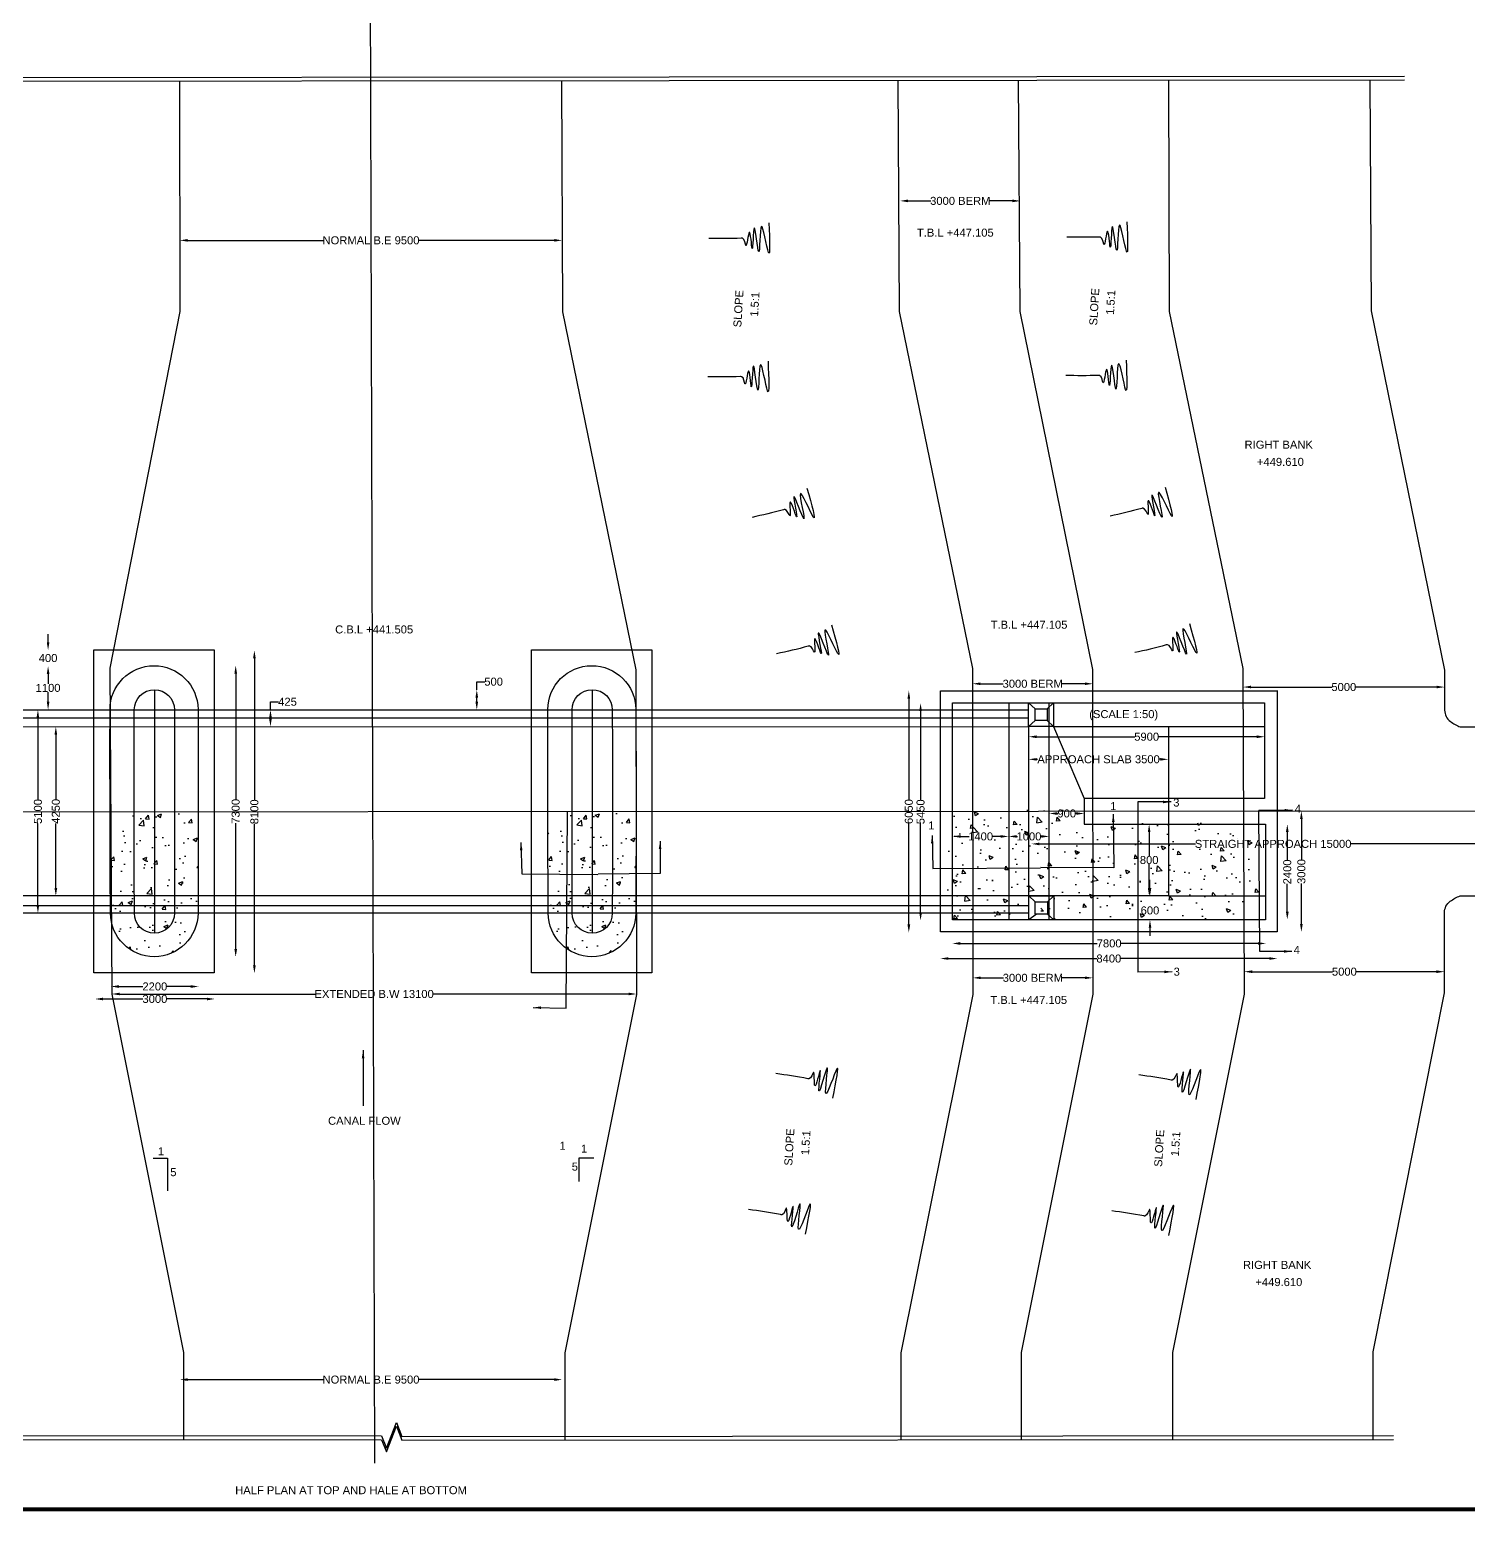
# Model space of a CAD drawing. Header units: inches. Extents: x -2156 to 42967, y -19939 to 22990.
# Drawn here: x 13336 to 31312, y -19939 to -1423 of the extents above; entities that cross this region are included whole.
import ezdxf

# ---------------------------------------------------------------- set-up
doc = ezdxf.new("R2010")
doc.units = ezdxf.units.IN
doc.header["$MEASUREMENT"] = 0
doc.styles.get("Standard").update_dxf_attribs({"font": 'arial.ttf'})
doc.dimstyles.new('ST100', dxfattribs={"dimtxt": 100, "dimasz": 100, "dimexe": 0.18, "dimexo": 0.0625, "dimgap": 0.09, "dimtad": 0, "dimtih": 1, "dimtoh": 1, "dimdec": 0, "dimzin": 0, "dimdsep": 46, "dimtxsty": 'Standard', "dimcen": 0.01, "dimse1": 1, "dimse2": 1, "dimadec": 0, "dimazin": 0, "dimtfac": 1, "dimtdec": 0, "dimtofl": 0, "dimtmove": 0, "dimatfit": 3, "dimfxl": 1, "dimtolj": 1, "dimtzin": 0, "dimarcsym": 0})

# ---------------------------------------------------------------- blocks, each defined once
blk = doc.blocks.new('*D65')
at = {"color": 0, "lineweight": -2, "transparency": 16777216}
for p, q in [((15311, -4056), (17004, -4056)), ((19891, -4056), (18198, -4056))]:
    blk.add_line(p, q, dxfattribs=at)
at = {"color": 0, "transparency": 16777216}
for points in [[(15311, -4039), (15311, -4072), (15211, -4056)], [(19891, -4039), (19891, -4072), (19991, -4056)]]:
    blk.add_solid(points, dxfattribs=at)
at = {"layer": 'Defpoints', "color": 0, "transparency": 16777216}
for p in [(15211, -4043), (19991, -4024), (19991, -4056)]:
    blk.add_point(p, dxfattribs=at)
at = {"color": 0, "transparency": 16777216, "insert": (17601, -4056), "char_height": 100, "attachment_point": 5}
blk.add_mtext('\\A1;NORMAL B.E 9500', dxfattribs=at)
blk = doc.blocks.new('*D66')
at = {"color": 0, "lineweight": -2, "transparency": 16777216}
for p, q in [((24311, -3563), (24595, -3563)), ((25616, -3563), (25332, -3563))]:
    blk.add_line(p, q, dxfattribs=at)
at = {"color": 0, "transparency": 16777216}
for points in [[(24311, -3546), (24311, -3579), (24211, -3563)], [(25616, -3546), (25616, -3579), (25716, -3563)]]:
    blk.add_solid(points, dxfattribs=at)
at = {"layer": 'Defpoints', "color": 0, "transparency": 16777216}
for p in [(24211, -3565), (25716, -3562), (25716, -3563)]:
    blk.add_point(p, dxfattribs=at)
at = {"color": 0, "transparency": 16777216, "insert": (24964, -3563), "char_height": 100, "attachment_point": 5}
blk.add_mtext('\\A1;3000 BERM', dxfattribs=at)
blk = doc.blocks.new('*D67')
at = {"color": 0, "lineweight": -2, "transparency": 16777216}
for p, q in [((15311, -18293), (17004, -18293)), ((19891, -18293), (18198, -18293))]:
    blk.add_line(p, q, dxfattribs=at)
at = {"color": 0, "transparency": 16777216}
for points in [[(15311, -18276), (15311, -18309), (15211, -18293)], [(19891, -18276), (19891, -18309), (19991, -18293)]]:
    blk.add_solid(points, dxfattribs=at)
at = {"layer": 'Defpoints', "color": 0, "transparency": 16777216}
for p in [(15211, -18280), (19991, -18261), (19991, -18293)]:
    blk.add_point(p, dxfattribs=at)
at = {"color": 0, "transparency": 16777216, "insert": (17601, -18293), "char_height": 100, "attachment_point": 5}
blk.add_mtext('\\A1;NORMAL B.E 9500', dxfattribs=at)
blk = doc.blocks.new('*D68')
at = {"color": 0, "lineweight": -2, "transparency": 16777216}
for p, q in [((14451, -13380), (14750, -13380)), ((15349, -13380), (15050, -13380))]:
    blk.add_line(p, q, dxfattribs=at)
at = {"color": 0, "transparency": 16777216}
for points in [[(14451, -13364), (14451, -13397), (14351, -13380)], [(15349, -13364), (15349, -13397), (15449, -13380)]]:
    blk.add_solid(points, dxfattribs=at)
at = {"layer": 'Defpoints', "color": 0, "transparency": 16777216}
for p in [(14351, -13383), (15449, -13380), (15449, -13383)]:
    blk.add_point(p, dxfattribs=at)
at = {"color": 0, "transparency": 16777216, "insert": (14900, -13380), "char_height": 100, "attachment_point": 5}
blk.add_mtext('\\A1;2200', dxfattribs=at)
blk = doc.blocks.new('*D69')
at = {"color": 0, "lineweight": -2, "transparency": 16777216}
for p, q in [((14252, -13536), (14752, -13536)), ((15550, -13536), (15050, -13536))]:
    blk.add_line(p, q, dxfattribs=at)
at = {"color": 0, "transparency": 16777216}
for points in [[(14252, -13520), (14252, -13553), (14152, -13536)], [(15550, -13520), (15550, -13553), (15650, -13536)]]:
    blk.add_solid(points, dxfattribs=at)
at = {"layer": 'Defpoints', "color": 0, "transparency": 16777216}
for p in [(14152, -13534), (15650, -13534), (15650, -13536)]:
    blk.add_point(p, dxfattribs=at)
at = {"color": 0, "transparency": 16777216, "insert": (14901, -13536), "char_height": 100, "attachment_point": 5}
blk.add_mtext('\\A1;3000', dxfattribs=at)
blk = doc.blocks.new('*D77')
at = {"color": 0, "lineweight": -2, "transparency": 16777216}
for p, q in [((13439, -10022), (13439, -11044)), ((13439, -12364), (13439, -11342))]:
    blk.add_line(p, q, dxfattribs=at)
at = {"color": 0, "transparency": 16777216}
for points in [[(13422, -10022), (13455, -10022), (13439, -9922)], [(13422, -12364), (13455, -12364), (13439, -12464)]]:
    blk.add_solid(points, dxfattribs=at)
at = {"layer": 'Defpoints', "color": 0, "transparency": 16777216}
for p in [(13434, -9922), (13434, -12464), (13439, -12464)]:
    blk.add_point(p, dxfattribs=at)
at = {"color": 0, "transparency": 16777216, "insert": (13439, -11193), "char_height": 100, "attachment_point": 5, "rotation": 90}
blk.add_mtext('\\A1;5100', dxfattribs=at)
blk = doc.blocks.new('*D78')
at = {"color": 0, "lineweight": -2, "transparency": 16777216}
for p, q in [((13663, -10234), (13663, -11040)), ((13663, -12149), (13663, -11343))]:
    blk.add_line(p, q, dxfattribs=at)
at = {"color": 0, "transparency": 16777216}
for points in [[(13646, -10234), (13680, -10234), (13663, -10134)], [(13646, -12149), (13680, -12149), (13663, -12249)]]:
    blk.add_solid(points, dxfattribs=at)
at = {"layer": 'Defpoints', "color": 0, "transparency": 16777216}
for p in [(13654, -10134), (13654, -12249), (13663, -12249)]:
    blk.add_point(p, dxfattribs=at)
at = {"color": 0, "transparency": 16777216, "insert": (13663, -11191), "char_height": 100, "attachment_point": 5, "rotation": 90}
blk.add_mtext('\\A1;4250', dxfattribs=at)
blk = doc.blocks.new('*D79')
at = {"color": 0, "lineweight": -2, "transparency": 16777216}
for p, q in [((15910, -9469), (15910, -11042)), ((15910, -12912), (15910, -11340))]:
    blk.add_line(p, q, dxfattribs=at)
at = {"color": 0, "transparency": 16777216}
for points in [[(15894, -9469), (15927, -9469), (15910, -9369)], [(15894, -12912), (15927, -12912), (15910, -13012)]]:
    blk.add_solid(points, dxfattribs=at)
at = {"layer": 'Defpoints', "color": 0, "transparency": 16777216}
for p in [(15905, -9369), (15905, -13012), (15910, -13012)]:
    blk.add_point(p, dxfattribs=at)
at = {"color": 0, "transparency": 16777216, "insert": (15910, -11191), "char_height": 100, "attachment_point": 5, "rotation": 90}
blk.add_mtext('\\A1;7300', dxfattribs=at)
blk = doc.blocks.new('*D80')
at = {"color": 0, "lineweight": -2, "transparency": 16777216}
for p, q in [((16144, -9278), (16144, -11048)), ((16144, -13116), (16144, -11346))]:
    blk.add_line(p, q, dxfattribs=at)
at = {"color": 0, "transparency": 16777216}
for points in [[(16127, -9278), (16160, -9278), (16144, -9178)], [(16127, -13116), (16160, -13116), (16144, -13216)]]:
    blk.add_solid(points, dxfattribs=at)
at = {"layer": 'Defpoints', "color": 0, "transparency": 16777216}
for p in [(16144, -9178), (16153, -9178), (16153, -13216)]:
    blk.add_point(p, dxfattribs=at)
at = {"color": 0, "transparency": 16777216, "insert": (16144, -11197), "char_height": 100, "attachment_point": 5, "rotation": 90}
blk.add_mtext('\\A1;8100', dxfattribs=at)
blk = doc.blocks.new('*D86')
at = {"color": 0, "lineweight": -2, "transparency": 16777216}
for p, q in [((13566, -9475), (13566, -9598)), ((13566, -9822), (13566, -9700))]:
    blk.add_line(p, q, dxfattribs=at)
at = {"color": 0, "transparency": 16777216}
for points in [[(13550, -9475), (13583, -9475), (13566, -9375)], [(13550, -9822), (13583, -9822), (13566, -9922)]]:
    blk.add_solid(points, dxfattribs=at)
at = {"layer": 'Defpoints', "color": 0, "transparency": 16777216}
for p in [(13566, -9375), (13570, -9375), (13570, -9922)]:
    blk.add_point(p, dxfattribs=at)
at = {"color": 0, "transparency": 16777216, "insert": (13566, -9649), "char_height": 100, "attachment_point": 5}
blk.add_mtext('\\A1;1100', dxfattribs=at)
blk = doc.blocks.new('*D87')
at = {"color": 0, "lineweight": -2, "transparency": 16777216}
for p, q in [((13566, -9078), (13566, -8978)), ((13566, -9475), (13566, -9575))]:
    blk.add_line(p, q, dxfattribs=at)
at = {"color": 0, "transparency": 16777216}
for points in [[(13550, -9078), (13583, -9078), (13566, -9178)], [(13550, -9475), (13583, -9475), (13566, -9375)]]:
    blk.add_solid(points, dxfattribs=at)
at = {"layer": 'Defpoints', "color": 0, "transparency": 16777216}
for p in [(13566, -9178), (13566, -9178), (13566, -9375)]:
    blk.add_point(p, dxfattribs=at)
at = {"color": 0, "transparency": 16777216, "insert": (13566, -9276), "char_height": 100, "attachment_point": 5}
blk.add_mtext('\\A1;400', dxfattribs=at)
blk = doc.blocks.new('*D88')
at = {"color": 0, "lineweight": -2, "transparency": 16777216}
for p, q in [((16345, -9922), (16345, -9822)), ((16345, -9822), (16445, -9822)), ((16345, -10033), (16345, -10022))]:
    blk.add_line(p, q, dxfattribs=at)
at = {"color": 0, "transparency": 16777216}
for points in [[(16328, -10022), (16361, -10022), (16345, -9922)], [(16328, -10033), (16361, -10033), (16345, -10133)]]:
    blk.add_solid(points, dxfattribs=at)
at = {"layer": 'Defpoints', "color": 0, "transparency": 16777216}
for p in [(16345, -9922), (16345, -9922), (16345, -10133)]:
    blk.add_point(p, dxfattribs=at)
at = {"color": 0, "transparency": 16777216, "insert": (16558, -9822), "char_height": 100, "attachment_point": 5}
blk.add_mtext('\\A1;425', dxfattribs=at)
blk = doc.blocks.new('*D89')
at = {"color": 0, "lineweight": -2, "transparency": 16777216}
for p, q in [((18923, -9671), (18923, -9571)), ((18923, -9571), (19023, -9571)), ((18923, -9822), (18923, -9771))]:
    blk.add_line(p, q, dxfattribs=at)
at = {"color": 0, "transparency": 16777216}
for points in [[(18906, -9771), (18939, -9771), (18923, -9671)], [(18906, -9822), (18939, -9822), (18923, -9922)]]:
    blk.add_solid(points, dxfattribs=at)
at = {"layer": 'Defpoints', "color": 0, "transparency": 16777216}
for p in [(18923, -9671), (18927, -9671), (18927, -9922)]:
    blk.add_point(p, dxfattribs=at)
at = {"color": 0, "transparency": 16777216, "insert": (19133, -9571), "char_height": 100, "attachment_point": 5}
blk.add_mtext('\\A1;500', dxfattribs=at)
blk = doc.blocks.new('*D90')
at = {"color": 0, "lineweight": -2, "transparency": 16777216}
for p, q in [((24321, -9783), (24321, -11045)), ((24321, -12605), (24321, -11344))]:
    blk.add_line(p, q, dxfattribs=at)
at = {"color": 0, "transparency": 16777216}
for points in [[(24304, -9783), (24338, -9783), (24321, -9683)], [(24304, -12605), (24338, -12605), (24321, -12705)]]:
    blk.add_solid(points, dxfattribs=at)
at = {"layer": 'Defpoints', "color": 0, "transparency": 16777216}
for p in [(24319, -9683), (24319, -12705), (24321, -12705)]:
    blk.add_point(p, dxfattribs=at)
at = {"color": 0, "transparency": 16777216, "insert": (24321, -11194), "char_height": 100, "attachment_point": 5, "rotation": 90}
blk.add_mtext('\\A1;6050', dxfattribs=at)
blk = doc.blocks.new('*D91')
at = {"color": 0, "lineweight": -2, "transparency": 16777216}
for p, q in [((24468, -9939), (24468, -11048)), ((24468, -12456), (24468, -11346))]:
    blk.add_line(p, q, dxfattribs=at)
at = {"color": 0, "transparency": 16777216}
for points in [[(24451, -9939), (24484, -9939), (24468, -9839)], [(24451, -12456), (24484, -12456), (24468, -12556)]]:
    blk.add_solid(points, dxfattribs=at)
at = {"layer": 'Defpoints', "color": 0, "transparency": 16777216}
for p in [(24469, -9839), (24468, -12556), (24469, -12556)]:
    blk.add_point(p, dxfattribs=at)
at = {"color": 0, "transparency": 16777216, "insert": (24468, -11197), "char_height": 100, "attachment_point": 5, "rotation": 90}
blk.add_mtext('\\A1;5450', dxfattribs=at)
blk = doc.blocks.new('*D92')
at = {"color": 0, "lineweight": -2, "transparency": 16777216}
for p, q in [((25216, -9597), (25500, -9597)), ((26522, -9597), (26237, -9597))]:
    blk.add_line(p, q, dxfattribs=at)
at = {"color": 0, "transparency": 16777216}
for points in [[(25216, -9580), (25216, -9613), (25116, -9597)], [(26522, -9580), (26522, -9613), (26622, -9597)]]:
    blk.add_solid(points, dxfattribs=at)
at = {"layer": 'Defpoints', "color": 0, "transparency": 16777216}
for p in [(25116, -9593), (26622, -9589), (26622, -9597)]:
    blk.add_point(p, dxfattribs=at)
at = {"color": 0, "transparency": 16777216, "insert": (25869, -9597), "char_height": 100, "attachment_point": 5}
blk.add_mtext('\\A1;3000 BERM', dxfattribs=at)
blk = doc.blocks.new('*D93')
at = {"color": 0, "lineweight": -2, "transparency": 16777216}
for p, q in [((25919, -10259), (27144, -10259)), ((28667, -10259), (27442, -10259))]:
    blk.add_line(p, q, dxfattribs=at)
at = {"color": 0, "transparency": 16777216}
for points in [[(25919, -10242), (25919, -10276), (25819, -10259)], [(28667, -10242), (28667, -10276), (28767, -10259)]]:
    blk.add_solid(points, dxfattribs=at)
at = {"layer": 'Defpoints', "color": 0, "transparency": 16777216}
for p in [(25819, -10255), (28767, -10255), (28767, -10259)]:
    blk.add_point(p, dxfattribs=at)
at = {"color": 0, "transparency": 16777216, "insert": (27293, -10259), "char_height": 100, "attachment_point": 5}
blk.add_mtext('\\A1;5900', dxfattribs=at)
blk = doc.blocks.new('*D94')
at = {"color": 0, "lineweight": -2, "transparency": 16777216}
for p, q in [((25919, -10541), (25930, -10541)), ((27465, -10541), (27454, -10541))]:
    blk.add_line(p, q, dxfattribs=at)
at = {"color": 0, "transparency": 16777216}
for points in [[(25919, -10525), (25919, -10558), (25819, -10541)], [(27465, -10525), (27465, -10558), (27565, -10541)]]:
    blk.add_solid(points, dxfattribs=at)
at = {"layer": 'Defpoints', "color": 0, "transparency": 16777216}
for p in [(25819, -10554), (27565, -10541), (27565, -10554)]:
    blk.add_point(p, dxfattribs=at)
at = {"color": 0, "transparency": 16777216, "insert": (26692, -10541), "char_height": 100, "attachment_point": 5}
blk.add_mtext('\\A1;APPROACH SLAB 3500', dxfattribs=at)
blk = doc.blocks.new('*D95')
at = {"color": 0, "lineweight": -2, "transparency": 16777216}
for p, q in [((24968, -11505), (25074, -11505)), ((25469, -11505), (25363, -11505))]:
    blk.add_line(p, q, dxfattribs=at)
at = {"color": 0, "transparency": 16777216}
for points in [[(24968, -11488), (24968, -11521), (24868, -11505)], [(25469, -11488), (25469, -11521), (25569, -11505)]]:
    blk.add_solid(points, dxfattribs=at)
at = {"layer": 'Defpoints', "color": 0, "transparency": 16777216}
for p in [(24868, -11510), (25569, -11505), (25569, -11510)]:
    blk.add_point(p, dxfattribs=at)
at = {"color": 0, "transparency": 16777216, "insert": (25218, -11505), "char_height": 100, "attachment_point": 5}
blk.add_mtext('\\A1;1400', dxfattribs=at)
blk = doc.blocks.new('*D96')
at = {"color": 0, "lineweight": -2, "transparency": 16777216}
for p, q in [((25669, -11505), (25677, -11505)), ((25975, -11505), (25966, -11505))]:
    blk.add_line(p, q, dxfattribs=at)
at = {"color": 0, "transparency": 16777216}
for points in [[(25669, -11488), (25669, -11521), (25569, -11505)], [(25975, -11488), (25975, -11521), (26075, -11505)]]:
    blk.add_solid(points, dxfattribs=at)
at = {"layer": 'Defpoints', "color": 0, "transparency": 16777216}
for p in [(25569, -11505), (26075, -11505), (26075, -11505)]:
    blk.add_point(p, dxfattribs=at)
at = {"color": 0, "transparency": 16777216, "insert": (25822, -11505), "char_height": 100, "attachment_point": 5}
blk.add_mtext('\\A1;1000', dxfattribs=at)
blk = doc.blocks.new('*D97')
at = {"color": 0, "lineweight": -2, "transparency": 16777216}
for p, q in [((26175, -11218), (26183, -11218)), ((26413, -11218), (26404, -11218))]:
    blk.add_line(p, q, dxfattribs=at)
at = {"color": 0, "transparency": 16777216}
for points in [[(26175, -11202), (26175, -11235), (26075, -11218)], [(26413, -11202), (26413, -11235), (26513, -11218)]]:
    blk.add_solid(points, dxfattribs=at)
at = {"layer": 'Defpoints', "color": 0, "transparency": 16777216}
for p in [(26075, -11217), (26513, -11217), (26513, -11218)]:
    blk.add_point(p, dxfattribs=at)
at = {"color": 0, "transparency": 16777216, "insert": (26294, -11218), "char_height": 100, "attachment_point": 5}
blk.add_mtext('\\A1;900', dxfattribs=at)
blk = doc.blocks.new('*D98')
at = {"color": 0, "lineweight": -2, "transparency": 16777216}
for p, q in [((27334, -12149), (27334, -12049)), ((27334, -12646), (27334, -12746))]:
    blk.add_line(p, q, dxfattribs=at)
at = {"color": 0, "transparency": 16777216}
for points in [[(27318, -12149), (27351, -12149), (27334, -12249)], [(27318, -12646), (27351, -12646), (27334, -12546)]]:
    blk.add_solid(points, dxfattribs=at)
at = {"layer": 'Defpoints', "color": 0, "transparency": 16777216}
for p in [(27334, -12249), (27334, -12249), (27334, -12546)]:
    blk.add_point(p, dxfattribs=at)
at = {"color": 0, "transparency": 16777216, "insert": (27334, -12430), "char_height": 100, "attachment_point": 5}
blk.add_mtext('\\A1;600', dxfattribs=at)
blk = doc.blocks.new('*D99')
at = {"color": 0, "lineweight": -2, "transparency": 16777216}
for p, q in [((27324, -11451), (27324, -11749)), ((27324, -12149), (27324, -11851))]:
    blk.add_line(p, q, dxfattribs=at)
at = {"color": 0, "transparency": 16777216}
for points in [[(27307, -11451), (27340, -11451), (27324, -11351)], [(27307, -12149), (27340, -12149), (27324, -12249)]]:
    blk.add_solid(points, dxfattribs=at)
at = {"layer": 'Defpoints', "color": 0, "transparency": 16777216}
for p in [(27324, -11351), (27334, -11351), (27334, -12249)]:
    blk.add_point(p, dxfattribs=at)
at = {"color": 0, "transparency": 16777216, "insert": (27324, -11800), "char_height": 100, "attachment_point": 5}
blk.add_mtext('\\A1;800', dxfattribs=at)
blk = doc.blocks.new('*D100')
at = {"color": 0, "lineweight": -2, "transparency": 16777216}
for p, q in [((29050, -11451), (29050, -11797)), ((29050, -12444), (29050, -12098))]:
    blk.add_line(p, q, dxfattribs=at)
at = {"color": 0, "transparency": 16777216}
for points in [[(29033, -11451), (29067, -11451), (29050, -11351)], [(29033, -12444), (29067, -12444), (29050, -12544)]]:
    blk.add_solid(points, dxfattribs=at)
at = {"layer": 'Defpoints', "color": 0, "transparency": 16777216}
for p in [(29056, -11351), (29050, -12544), (29056, -12544)]:
    blk.add_point(p, dxfattribs=at)
at = {"color": 0, "transparency": 16777216, "insert": (29050, -11948), "char_height": 100, "attachment_point": 5, "rotation": 90}
blk.add_mtext('\\A1;2400', dxfattribs=at)
blk = doc.blocks.new('*D101')
at = {"color": 0, "lineweight": -2, "transparency": 16777216}
for p, q in [((29226, -11288), (29226, -11794)), ((29226, -12599), (29226, -12093))]:
    blk.add_line(p, q, dxfattribs=at)
at = {"color": 0, "transparency": 16777216}
for points in [[(29209, -11288), (29243, -11288), (29226, -11188)], [(29209, -12599), (29243, -12599), (29226, -12699)]]:
    blk.add_solid(points, dxfattribs=at)
at = {"layer": 'Defpoints', "color": 0, "transparency": 16777216}
for p in [(29228, -11188), (29226, -12699), (29228, -12699)]:
    blk.add_point(p, dxfattribs=at)
at = {"color": 0, "transparency": 16777216, "insert": (29226, -11943), "char_height": 100, "attachment_point": 5, "rotation": 90}
blk.add_mtext('\\A1;3000', dxfattribs=at)
blk = doc.blocks.new('*D102')
at = {"color": 0, "lineweight": -2, "transparency": 16777216}
for p, q in [((28612, -13195), (29614, -13195)), ((30914, -13195), (29912, -13195))]:
    blk.add_line(p, q, dxfattribs=at)
at = {"color": 0, "transparency": 16777216}
for points in [[(28612, -13178), (28612, -13212), (28512, -13195)], [(30914, -13178), (30914, -13212), (31014, -13195)]]:
    blk.add_solid(points, dxfattribs=at)
at = {"layer": 'Defpoints', "color": 0, "transparency": 16777216}
for p in [(28512, -13204), (31014, -13195), (31014, -13204)]:
    blk.add_point(p, dxfattribs=at)
at = {"color": 0, "transparency": 16777216, "insert": (29763, -13195), "char_height": 100, "attachment_point": 5}
blk.add_mtext('\\A1;5000', dxfattribs=at)
blk = doc.blocks.new('*D103')
at = {"color": 0, "lineweight": -2, "transparency": 16777216}
for p, q in [((24964, -12842), (26675, -12842)), ((28684, -12842), (26973, -12842))]:
    blk.add_line(p, q, dxfattribs=at)
at = {"color": 0, "transparency": 16777216}
for points in [[(24964, -12825), (24964, -12859), (24864, -12842)], [(28684, -12825), (28684, -12859), (28784, -12842)]]:
    blk.add_solid(points, dxfattribs=at)
at = {"layer": 'Defpoints', "color": 0, "transparency": 16777216}
for p in [(24864, -12843), (28784, -12842), (28784, -12843)]:
    blk.add_point(p, dxfattribs=at)
at = {"color": 0, "transparency": 16777216, "insert": (26824, -12842), "char_height": 100, "attachment_point": 5}
blk.add_mtext('\\A1;7800', dxfattribs=at)
blk = doc.blocks.new('*D104')
at = {"color": 0, "lineweight": -2, "transparency": 16777216}
for p, q in [((24815, -13031), (26671, -13031)), ((28825, -13031), (26969, -13031))]:
    blk.add_line(p, q, dxfattribs=at)
at = {"color": 0, "transparency": 16777216}
for points in [[(24815, -13014), (24815, -13047), (24715, -13031)], [(28825, -13014), (28825, -13047), (28925, -13031)]]:
    blk.add_solid(points, dxfattribs=at)
at = {"layer": 'Defpoints', "color": 0, "transparency": 16777216}
for p in [(24715, -13035), (28925, -13031), (28925, -13035)]:
    blk.add_point(p, dxfattribs=at)
at = {"color": 0, "transparency": 16777216, "insert": (26820, -13031), "char_height": 100, "attachment_point": 5}
blk.add_mtext('\\A1;8400', dxfattribs=at)
blk = doc.blocks.new('*D105')
at = {"color": 0, "lineweight": -2, "transparency": 16777216}
for p, q in [((28596, -9638), (29607, -9638)), ((30916, -9638), (29905, -9638))]:
    blk.add_line(p, q, dxfattribs=at)
at = {"color": 0, "transparency": 16777216}
for points in [[(28596, -9621), (28596, -9654), (28496, -9638)], [(30916, -9621), (30916, -9654), (31016, -9638)]]:
    blk.add_solid(points, dxfattribs=at)
at = {"layer": 'Defpoints', "color": 0, "transparency": 16777216}
for p in [(28496, -9631), (31016, -9631), (31016, -9638)]:
    blk.add_point(p, dxfattribs=at)
at = {"color": 0, "transparency": 16777216, "insert": (29756, -9638), "char_height": 100, "attachment_point": 5}
blk.add_mtext('\\A1;5000', dxfattribs=at)
blk = doc.blocks.new('*D106')
at = {"color": 0, "lineweight": -2, "transparency": 16777216}
for p, q in [((25952, -11598), (27902, -11598)), ((33244, -11598), (29845, -11598))]:
    blk.add_line(p, q, dxfattribs=at)
at = {"color": 0, "transparency": 16777216}
for points in [[(25952, -11582), (25952, -11615), (25852, -11598)], [(33244, -11582), (33244, -11615), (33344, -11598)]]:
    blk.add_solid(points, dxfattribs=at)
at = {"layer": 'Defpoints', "color": 0, "transparency": 16777216}
for p in [(25852, -11593), (33344, -11576), (33344, -11598)]:
    blk.add_point(p, dxfattribs=at)
at = {"color": 0, "transparency": 16777216, "insert": (28873, -11598), "char_height": 100, "attachment_point": 5}
blk.add_mtext('\\A1;STRAIGHT APPROACH 15000', dxfattribs=at)
blk = doc.blocks.new('*D135')
at = {"color": 0, "lineweight": -2, "transparency": 16777216}
for p, q in [((14461, -13474), (16904, -13474)), ((20819, -13474), (18377, -13474))]:
    blk.add_line(p, q, dxfattribs=at)
at = {"color": 0, "transparency": 16777216}
for points in [[(14461, -13457), (14461, -13490), (14361, -13474)], [(20819, -13457), (20819, -13490), (20919, -13474)]]:
    blk.add_solid(points, dxfattribs=at)
at = {"layer": 'Defpoints', "color": 0, "transparency": 16777216}
for p in [(14361, -13477), (20919, -13459), (20919, -13474)]:
    blk.add_point(p, dxfattribs=at)
at = {"color": 0, "transparency": 16777216, "insert": (17640, -13474), "char_height": 100, "attachment_point": 5}
blk.add_mtext('\\A1;EXTENDED B.W 13100', dxfattribs=at)
blk = doc.blocks.new('*D144')
at = {"color": 0, "lineweight": -2, "transparency": 16777216}
for p, q in [((25220, -13272), (25502, -13272)), ((26521, -13272), (26239, -13272))]:
    blk.add_line(p, q, dxfattribs=at)
at = {"color": 0, "transparency": 16777216}
for points in [[(25220, -13255), (25220, -13288), (25120, -13272)], [(26521, -13255), (26521, -13288), (26621, -13272)]]:
    blk.add_solid(points, dxfattribs=at)
at = {"layer": 'Defpoints', "color": 0, "transparency": 16777216}
for p in [(25120, -13274), (26621, -13271), (26621, -13272)]:
    blk.add_point(p, dxfattribs=at)
at = {"color": 0, "transparency": 16777216, "insert": (25871, -13272), "char_height": 100, "attachment_point": 5}
blk.add_mtext('\\A1;3000 BERM', dxfattribs=at)

msp = doc.modelspace()

# ---------------------------------------------------------------- hatches: boundary and pattern name
h = msp.add_hatch()
h.set_pattern_fill('AR-CONC', color=256, scale=75, style=0)
h.paths.add_polyline_path([(15439.3, -12464), (15145.8, -12464, -0.9984399), (14644.2, -12464), (14355.7, -12464), (14356.3, -12570.8, 0.9010934)])
h.paths.add_polyline_path([(15145.8, -12464), (14895, -12464), (14895, -12714.4, 0.4137563)], flags=16)
h.paths.add_polyline_path([(14895, -12464), (14644.2, -12464, 0.4137563), (14895, -12714.4)])
h.paths.add_polyline_path([(14644.1, -12368.4), (14355.2, -12368.4), (14355.7, -12464), (14644.2, -12464, -0.000022)])
h.paths.add_polyline_path([(14643.9, -12249), (14354.5, -12249), (14355.2, -12368.4), (14644.1, -12368.4, -0.0000275)])
h.paths.add_polyline_path([(14895, -12249), (14643.9, -12249, 0.0000275), (14644.1, -12368.4), (14895, -12368.4)])
h.paths.add_polyline_path([(14895, -12368.4), (14644.1, -12368.4, 0.000022), (14644.2, -12464), (14895, -12464)])
h.paths.add_polyline_path([(15146, -12368.4), (14895, -12368.4), (14895, -12464), (15145.8, -12464, 0.0000294)])
h.paths.add_polyline_path([(15146.2, -12249), (14895, -12249), (14895, -12368.4), (15146, -12368.4, 0.0000367)])
h.paths.add_polyline_path([(15440.4, -12249), (15146.2, -12249, -0.0000367), (15146, -12368.4), (15439.9, -12368.4, 0.0001312)])
h.paths.add_polyline_path([(15439.9, -12368.4), (15146, -12368.4, -0.0000294), (15145.8, -12464), (15439.3, -12464, 0.0001051)])
h.paths.add_polyline_path([(15442.9, -11193.8), (15146.8, -11193.9, -0.0003241), (15146.2, -12249), (15440.4, -12249, 0.0011601)])
h.paths.add_polyline_path([(15146.8, -11193.9), (14894.8, -11194), (14895, -12249), (15146.2, -12249, 0.0003241)])
h.paths.add_polyline_path([(14894.8, -11194), (14643, -11194.1, 0.0002432), (14643.9, -12249), (14895, -12249)])
h.paths.add_polyline_path([(14643, -11194.1), (14348.7, -11194.2), (14354.5, -12249), (14643.9, -12249, -0.0002432)])
h = msp.add_hatch()
h.set_pattern_fill('AR-CONC', color=256, scale=75, style=0)
h.set_pattern_definition([(50, (5470, 0.9), (537.945, -47.064), [56.25, -618.75]), (355, (5470, 0.9), (-104.064, 564.144), [45, -495]), (100.4514, (5514.83, -3.03), (433.882, 517.08), [47.805, -525.857]), (46.1842, (5470, 150.9), (800.43, -124.14), [84.375, -928.125]), (96.6356, (5536.7, 140.54), (700.997, 730.588), [71.708, -788.785]), (351.184, (5470, 150.9), (700.996, 730.59), [67.5, -742.5]), (21, (5545, 113.4), (447.68, -301.964), [56.25, -618.75]), (326, (5545, 113.4), (182.486, 543.863), [45, -495]), (71.4514, (5582.3, 88.2), (630.167, 241.898), [47.805, -525.857]), (37.5, (5470, 0.89), (9.1199, 249.6704), [0, -489, 0, -502.5, 0, -496.875]), (7.5, (5470, 0.9), (197.302, 295.8088), [0, -286.5, 0, -477.75, 0, -189.375]), (327.5, (5302.75, 0.89), (400.3668, -16.9162), [0, -187.5, 0, -585, 0, -776.25]), (317.5, (5227.75, 0.9), (437.3896, 75.079), [0, -243.75, 0, -388.5, 0, -551.25])])
h.paths.add_polyline_path([(20909.3, -12463.1), (20615.9, -12463.1, -0.9984399), (20114.2, -12463.1), (19825.7, -12463.1), (19826.3, -12569.9, 0.9010934)])
h.paths.add_polyline_path([(20615.9, -12463.1), (20365, -12463.1), (20365, -12713.5, 0.4137563)], flags=16)
h.paths.add_polyline_path([(20365, -12463.1), (20114.2, -12463.1, 0.4137563), (20365, -12713.5)])
h.paths.add_polyline_path([(20114.1, -12367.5), (19825.2, -12367.5), (19825.7, -12463.1), (20114.2, -12463.1, -0.000022)])
h.paths.add_polyline_path([(20113.9, -12248.2), (19824.5, -12248.2), (19825.2, -12367.5), (20114.1, -12367.5, -0.0000275)])
h.paths.add_polyline_path([(20365, -12248.2), (20113.9, -12248.2, 0.0000275), (20114.1, -12367.5), (20365, -12367.5)])
h.paths.add_polyline_path([(20365, -12367.5), (20114.1, -12367.5, 0.000022), (20114.2, -12463.1), (20365, -12463.1)])
h.paths.add_polyline_path([(20616, -12367.5), (20365, -12367.5), (20365, -12463.1), (20615.9, -12463.1, 0.0000294)])
h.paths.add_polyline_path([(20616.2, -12248.2), (20365, -12248.2), (20365, -12367.5), (20616, -12367.5, 0.0000367)])
h.paths.add_polyline_path([(20910.4, -12248.2), (20616.2, -12248.2, -0.0000367), (20616, -12367.5), (20909.9, -12367.5, 0.0001312)])
h.paths.add_polyline_path([(20909.9, -12367.5), (20616, -12367.5, -0.0000294), (20615.9, -12463.1), (20909.3, -12463.1, 0.0001051)])
h.paths.add_polyline_path([(20912.9, -11192.9), (20616.8, -11193, -0.0003241), (20616.2, -12248.2), (20910.4, -12248.2, 0.0011601)])
h.paths.add_polyline_path([(20616.8, -11193), (20364.8, -11193.1), (20365, -12248.2), (20616.2, -12248.2, 0.0003241)])
h.paths.add_polyline_path([(20364.8, -11193.1), (20113, -11193.2, 0.0002432), (20113.9, -12248.2), (20365, -12248.2)])
h.paths.add_polyline_path([(20113, -11193.2), (19818.7, -11193.3), (19824.5, -12248.2), (20113.9, -12248.2, -0.0002432)])
h = msp.add_hatch()
h.set_pattern_fill('AR-CONC', color=256, scale=75, angle=180, style=0)
h.set_pattern_definition([(130, (35182.5, 21.2), (-537.945, -47.064), [56.25, -618.75]), (185, (35182.5, 21.2), (104.064, 564.144), [45, -495]), (79.5486, (35137.7, 17.3), (-433.882, 517.08), [47.805, -525.857]), (133.816, (35182.5, 171.2), (-800.43, -124.14), [84.375, -928.125]), (83.3644, (35115.8, 160.9), (-700.997, 730.59), [71.708, -788.785]), (188.816, (35182.5, 171.2), (-700.996, 730.59), [67.5, -742.5]), (159, (35107.5, 133.7), (-447.68, -301.964), [56.25, -618.75]), (214, (35107.5, 133.7), (-182.486, 543.863), [45, -495]), (108.5486, (35070.2, 108.54), (-630.167, 241.898), [47.805, -525.857]), (142.5, (35182.52, 21.2), (-9.12, 249.6704), [0, -489, 0, -502.5, 0, -496.875]), (172.5, (35182.52, 21.2), (-197.302, 295.809), [0, -286.5, 0, -477.75, 0, -189.375]), (212.5, (35349.77, 21.2), (-400.3668, -16.9162), [0, -187.5, 0, -585, 0, -776.25]), (222.5, (35424.77, 21.2), (-437.39, 75.079), [0, -243.75, 0, -388.5, 0, -551.25])])
h.paths.add_polyline_path([(27493.3, -11337.6), (28688.4, -11339.6), (28688.4, -12227.8), (27493.3, -12227.8)])
h.paths.add_polyline_path([(26544.4, -12227.8), (28688.4, -12227.8), (28688.4, -12308.8), (26544.2, -12312.6)])
h.paths.add_polyline_path([(26544.2, -12312.6), (28688.4, -12308.8), (28688.4, -12536.9), (26543.6, -12536.9)])
h.paths.add_polyline_path([(26546.7, -11336), (27493.3, -11337.6), (27493.3, -12227.8), (26544.4, -12227.8)])
h.paths.add_polyline_path([(26442.5, -11335.9), (26546.7, -11336), (26544.4, -12227.8), (26046.1, -12227.8)])
h.paths.add_polyline_path([(25995.4, -11175.3), (26442.5, -11175.5), (26442.5, -11335.9), (26046.1, -12227.8), (25992.5, -12227.8)])
h.paths.add_polyline_path([(25744.3, -11175.2), (25995.4, -11175.3), (25992.5, -12227.8), (25741.9, -12227.8)])
h.paths.add_polyline_path([(25499.6, -11175.1), (25744.3, -11175.2), (25741.9, -12227.8), (25499.6, -12227.8)])
h.paths.add_polyline_path([(25041.7, -11174.9), (25499.6, -11175.1), (25499.6, -12227.8), (25039, -12227.8)])
h.paths.add_polyline_path([(24802, -11174.8), (25041.7, -11174.9), (25039, -12227.8), (24802, -12227.8)])
h.paths.add_polyline_path([(24802, -12227.8), (25039, -12227.8), (25038.7, -12347.2), (24802, -12347.2)])
h.paths.add_polyline_path([(24802, -12347.2), (25038.7, -12347.2), (25038.5, -12442.8), (24802, -12442.8)])
h.paths.add_polyline_path([(24802, -12442.8), (25038.5, -12442.8), (25038.2, -12536.9), (24802, -12536.9)])
h.paths.add_polyline_path([(25038.5, -12442.8), (25499.6, -12442.8), (25499.6, -12536.9), (25038.2, -12536.9)])
h.paths.add_polyline_path([(25038.7, -12347.2), (25499.6, -12347.2), (25499.6, -12442.8), (25038.5, -12442.8)])
h.paths.add_polyline_path([(25039, -12227.8), (25499.6, -12227.8), (25499.6, -12347.2), (25038.7, -12347.2)])
h.paths.add_polyline_path([(25499.6, -12227.8), (25741.9, -12227.8), (25741.9, -12347.2), (25499.6, -12347.2)])
h.paths.add_polyline_path([(25499.6, -12347.2), (25741.9, -12347.2), (25741.9, -12442.8), (25499.6, -12442.8)])
h.paths.add_polyline_path([(25499.6, -12442.8), (25741.9, -12442.8), (25741.9, -12536.9), (25499.6, -12536.9)])
h.paths.add_polyline_path([(25741.9, -12227.8), (25992.5, -12227.8), (25992.3, -12288.3), (25972.3, -12310.8), (25820.4, -12310.8)])
h.paths.add_polyline_path([(25741.9, -12227.8), (25820.4, -12310.8), (25820.4, -12453.5), (25741.9, -12536.9)])
h.paths.add_polyline_path([(25820.4, -12453.5), (25972.3, -12453.5), (25991.8, -12475.5), (25991.6, -12536.9), (25741.9, -12536.9)])
h.paths.add_polyline_path([(25991.8, -12475.5), (26046.1, -12536.9), (25991.6, -12536.9)])
h.paths.add_polyline_path([(25992.3, -12288.3), (26046.1, -12227.8), (26046.1, -12536.9), (25991.8, -12475.5)])
h.paths.add_polyline_path([(25992.5, -12227.8), (26046.1, -12227.8), (25992.3, -12288.3)], flags=16)
h.paths.add_polyline_path([(25972.3, -12310.8), (25992.3, -12288.3), (25991.8, -12475.5), (25972.3, -12453.5)])
h.paths.add_polyline_path([(26046.1, -12313.4), (26544.2, -12312.6), (26543.6, -12536.9), (26046.1, -12536.9)])
h.paths.add_polyline_path([(26046.1, -12227.8), (26544.4, -12227.8), (26544.2, -12312.6), (26046.1, -12313.4)])

# ---------------------------------------------------------------- linework, layer by layer
at = {"const_width": 50}
msp.add_lwpolyline([(-2131.5, 12383.9), (42941.6, 12383.9), (42941.6, -19914), (-2131.5, -19914)], close=True, dxfattribs=at)
for points in [[(17591.9, -920.7), (17645, -19335.6)], [(2949.8, -2030.2), (30514.3, -2002.7)], [(2950.8, -2076.3), (30515.3, -2048.8)], [(15206.3, -2064.1), (15212.7, -4945.6), (14338.8, -9400.7), (14361.3, -13477), (15259.7, -17955), (15259.4, -19043.7)], [(19983.1, -2059.3), (19994.9, -4949.9), (20908, -9424.8), (20919.3, -13481.2), (20020.9, -17959.3), (20021.2, -19048)], [(24184.4, -2055.1), (24198.6, -4946.7), (25115.7, -9404.4), (25120.2, -13478.1), (24221.8, -17956.2), (24222.1, -19044.8)], [(25687.8, -2053.6), (25708.6, -4945.6), (26614.2, -9419), (26621.8, -13476.9), (25723.4, -17955), (25723.7, -19043.7)], [(27564.3, -2051.8), (27574.9, -4944.2), (28494.6, -9408), (28513, -13475.5), (27614.6, -17953.6), (27614.9, -19042.2)], [(14894.5, -9671.6), (14895, -12714.4)], [(20364.6, -9671.6), (20365, -12714.4)], [(28922.4, -9682.8), (28922.4, -12697.1), (24717.5, -12697.1), (24717.5, -9685.4), (28922.4, -9685.4)], [(9435.9, -9922.5), (25817.2, -9922.5)], [(24864.7, -9835.4), (28766.7, -9835.4), (28766.7, -11029.5), (26512.9, -11029.5), (26512.9, -11351), (28778.9, -11351), (28778.9, -12545.5), (24868.1, -12545.5), (24868.1, -9835.4)], [(25568.5, -9835.4), (25568.5, -12545.5)], [(25817.2, -9835.4), (25900.1, -9908.1)], [(26051.2, -9908.1), (26129.4, -9835.4)], [(26074.5, -12545.5), (26074.5, -9835.4)], [(25817.2, -10026.1), (9435.9, -10026.1)], [(9435.9, -10135.2), (25817.2, -10129.3)], [(25900.1, -10056.3), (25817.2, -10129.3)], [(25818.8, -12249), (25818.8, -10129.3)], [(26051.2, -10056.3), (26129.4, -10129.3)], [(26129.4, -10129.3), (26512.9, -11029.5)], [(26129.4, -10129.3), (28766.7, -10129.3)], [(27565.1, -10129.3), (27565.1, -12249)], [(802.3, -11200.2), (34319.4, -11185.5)], [(27565.1, -12249), (6496.8, -12249)], [(9440.6, -12368.4), (25818.8, -12368.4)], [(25818.8, -12249), (25901.5, -12323.8)], [(26054.9, -12323.8), (26132.2, -12249)], [(27565.1, -12249), (28778.9, -12249)], [(25817.4, -12464), (9440.6, -12464)], [(25916.2, -12477.1), (25818.8, -12545.5)], [(26054.9, -12477.1), (26132.2, -12545.5)], [(14879.6, -15525.5), (15058, -15525.5), (15058, -15932.3)], [(20383.2, -15525.9), (20198.9, -15525.9), (20198.9, -15816)], [(2673, -18992.9), (17730.6, -18996.7), (17794.8, -19148.6), (17919, -18826.7), (17987.6, -19001.9), (30376.5, -18992.6)], [(2673, -19040.5), (17730.6, -19044.3), (17794.8, -19196.1), (17919, -18874.3), (17987.6, -19049.5), (30376.5, -19040.1)]]:
    msp.add_lwpolyline(points)
for points in [[(30082, -2049.3), (30098, -4936.3), (31016, -9426), (31016, -9927, 0.2400779), (31087.4, -10067.2, 0.0590927), (31211.1, -10136.4), (33845.6, -10136.4)], [(14340, -9920.4, -0.9972044), (15439.3, -9917.3, -0.0027995), (15439.3, -12464, -0.9944166), (14345.2, -12464, -0.0017901), (14340, -9920.4, -1280.9899696)], [(19810, -9920.4, -0.9972044), (20909.3, -9917.3, -0.0027995), (20909.3, -12464, -0.9944166), (19815.2, -12464, -0.0017901), (19810, -9920.4, -1280.9899696)], [(14643.2, -9922.5, -0.9984399), (15145.8, -9922.5, -0.0007806), (15145.8, -12464, -0.9984399), (14644.2, -12464, -0.000586), (14643.2, -9922.5, -2555.6640077)], [(20113.3, -9922.5, -0.9984399), (20615.9, -9922.5, -0.0007806), (20615.9, -12464, -0.9984399), (20114.2, -12464, -0.000586), (20113.3, -9922.5, -2555.6640077)], [(30123.1, -19040.6), (30122.1, -17946.1), (31013.9, -13457.3), (31013.9, -12455.9, -0.2400779), (31085.3, -12315.7, -0.0590927), (31209.1, -12246.5), (33847.7, -12246.5)]]:
    msp.add_lwpolyline(points, format="xyb")
for points in [[(14136.6, -9173.5), (15639.5, -9173.5), (15639.5, -13210.4), (14136.6, -13210.4)], [(19606.6, -9173.5), (21109.5, -9173.5), (21109.5, -13210.4), (19606.6, -13210.4)], [(25817.2, -9835.4), (26129.4, -9835.4), (26129.4, -10129.3), (25817.2, -10129.3)], [(25900.1, -9908.1), (26051.2, -9908.1), (26051.2, -10056.3), (25900.1, -10056.3)], [(25818.8, -12249), (26132.2, -12249), (26132.2, -12545.5), (25818.8, -12545.5)], [(25901.5, -12323.8), (26054.9, -12323.8), (26054.9, -12477.1), (25901.5, -12477.1)]]:
    msp.add_lwpolyline(points, close=True)
for points in [[(22572.9, -3837.6), (22566.2, -4206.4), (22477.3, -3882.9), (22445.4, -4199.7), (22388.4, -3899.6), (22363.2, -4156.1), (22328, -3956.6), (22284.4, -4120.9), (22240.8, -4030.4), (22226.8, -4029.7), (21821.1, -4030.8)], [(27046.9, -3822.5), (27040.2, -4191.3), (26951.3, -3867.8), (26919.4, -4184.6), (26862.4, -3884.5), (26837.2, -4141), (26802, -3941.5), (26758.4, -4105.8), (26714.8, -4015.3), (26700.8, -4014.6), (26295.1, -4015.7)], [(27036.3, -5551.8), (27029.6, -5920.6), (26940.7, -5597.1), (26908.8, -5913.8), (26851.8, -5613.8), (26826.6, -5870.3), (26791.4, -5670.8), (26747.7, -5835.1), (26704.1, -5744.6), (26690.1, -5743.9), (26284.5, -5745)], [(22562.3, -5566.9), (22555.6, -5935.7), (22466.7, -5612.2), (22434.8, -5929), (22377.8, -5628.9), (22352.6, -5885.4), (22317.4, -5685.9), (22273.7, -5850.2), (22230.1, -5759.7), (22216.2, -5759), (21810.5, -5760.1)], [(23048, -7153.8), (23127.7, -7513.8), (22965.7, -7220.1), (23008.7, -7535.6), (22883.1, -7257.2), (22918.6, -7512.4), (22837.7, -7326.7), (22833.7, -7496.6), (22770.2, -7418.8), (22756.4, -7421.4), (22362.3, -7517.4)], [(27522, -7138.6), (27601.7, -7498.7), (27439.7, -7205), (27482.7, -7520.5), (27357.1, -7242.1), (27392.6, -7497.3), (27311.7, -7311.6), (27307.7, -7481.5), (27244.2, -7403.7), (27230.4, -7406.3), (26836.3, -7502.3)], [(23355.1, -8859.7), (23434.8, -9219.8), (23272.7, -8926), (23315.8, -9241.5), (23190.1, -8963.1), (23225.6, -9218.3), (23144.7, -9032.7), (23140.8, -9202.6), (23077.2, -9124.8), (23063.4, -9127.4), (22669.3, -9223.3)], [(27829.1, -8844.6), (27908.8, -9204.7), (27746.7, -8910.9), (27789.8, -9226.4), (27664.1, -8948), (27699.6, -9203.2), (27618.7, -9017.5), (27614.7, -9187.4), (27551.2, -9109.6), (27537.4, -9112.2), (27143.3, -9208.2)], [(23371.4, -14775.5), (23421.5, -14410.1), (23283.9, -14716.1), (23301.1, -14398.2), (23198.6, -14685.9), (23213.2, -14428.6), (23147.7, -14620.3), (23129.9, -14451.3), (23072.9, -14534), (23058.9, -14532.5), (22658.3, -14469)], [(27909.6, -14791.8), (27959.6, -14426.5), (27822, -14732.4), (27839.2, -14414.5), (27736.8, -14702.2), (27751.3, -14444.9), (27685.8, -14636.6), (27668, -14467.6), (27611, -14550.3), (27597.1, -14548.9), (27196.4, -14485.4)], [(23031, -16473.5), (23081, -16108.1), (22943.5, -16414.1), (22960.7, -16096.2), (22858.2, -16383.9), (22872.7, -16126.6), (22807.3, -16318.3), (22789.4, -16149.3), (22732.4, -16232), (22718.5, -16230.5), (22317.8, -16167)], [(27569.1, -16489.9), (27619.2, -16124.5), (27481.6, -16430.4), (27498.8, -16112.5), (27396.3, -16400.2), (27410.9, -16142.9), (27345.4, -16334.6), (27327.6, -16165.6), (27270.5, -16248.3), (27256.6, -16246.9), (26856, -16183.4)]]:
    msp.add_spline(points, degree=3)

# ---------------------------------------------------------------- texts
for s, p in [(' T.B.L +447.105', (24383.4, -4009.4)), (' RIGHT BANK', (28477.1, -6658.9)), ('   +449.610', (28554.3, -6873.8)), (' C.B.L +441.505 ', (17114.3, -8968)), (' T.B.L +447.105', (25304.7, -8908.9)), (' (SCALE 1:50)', (26536, -10025.9)), ('1', (26836.6, -11175.9)), ('3', (27624.8, -11131.4)), ('4', (29143, -11209.2)), ('1', (24564.3, -11417)), ('4', (29129.3, -12972.4)), ('3', (27629.6, -13244.8)), (' T.B.L +447.105', (25300.6, -13598.2)), (' CANAL FLOW', (17025.5, -15108)), ('1', (19955.3, -15420.4)), ('1', (20224.9, -15455.7)), ('1', (14938.9, -15489.5)), ('5', (15092.9, -15750.1)), ('5', (20109.3, -15681)), (' RIGHT BANK', (28457.3, -16908.8)), ('   +449.610', (28534.5, -17123.7)), (' HALF PLAN AT TOP AND HALE AT BOTTOM', (15865.4, -19724.5))]:
    msp.add_text(s, height=100).set_placement(p)
for s, rotation, p in [(' SLOPE', 86.47095, (22224.5, -5183.9)), (' 1.5:1  ', 86.46719, (22434.3, -5052)), (' SLOPE', 86.47095, (26671.3, -5159.8)), (' 1.5:1  ', 86.46719, (26881.1, -5027.9)), (' SLOPE', 86.47095, (22861.3, -15660.6)), (' SLOPE', 86.47095, (27482.5, -15675)), (' 1.5:1  ', 86.46719, (23071.1, -15528.7)), (' 1.5:1  ', 86.46719, (27692.3, -15543.2))]:
    msp.add_text(s, height=100, rotation=rotation).set_placement(p)

# ---------------------------------------------------------------- dimensions: what is measured, and where the dimension line sits
for base, p1, p2, text, picture, middle in [((25716.3, -3562.8), (24210.9, -3565.2), (25716.3, -3561.9), '3000 BERM', '*D66', (24963.6, -3562.8)), ((19991.1, -4055.7), (15210.7, -4043.3), (19991.1, -4023.7), 'NORMAL B.E 9500', '*D65', (17600.9, -4055.7)), ((26621.5, -9596.6), (25116.2, -9592.5), (26621.5, -9588.7), '3000 BERM', '*D92', (25868.9, -9596.6)), ((31016, -9637.5), (28495.6, -9631), (31016, -9631), '5000', '*D105', (29755.8, -9637.5)), ((28766.7, -10259.1), (25818.8, -10255.2), (28766.7, -10255.2), '5900', '*D93', (27292.8, -10259.1)), ((27565.1, -10541.3), (25818.8, -10553.7), (27565.1, -10553.7), 'APPROACH SLAB 3500', '*D94', (26692, -10541.3)), ((26512.9, -11218.3), (26074.5, -11216.6), (26512.9, -11216.6), '900', '*D97', (26293.7, -11218.3)), ((25568.5, -11504.6), (24868.1, -11510.4), (25568.5, -11510.4), '1400', '*D95', (25218.3, -11504.6)), ((26074.5, -11504.6), (25568.5, -11504.6), (26074.5, -11504.6), '1000', '*D96', (25821.5, -11504.6)), ((28783.7, -12841.9), (24864.2, -12843.5), (28783.7, -12843.5), '7800', '*D103', (26823.9, -12841.9)), ((28925.3, -13030.6), (24714.7, -13034.9), (28925.3, -13034.9), '8400', '*D104', (26820, -13030.6)), ((26621.4, -13271.7), (25120, -13273.7), (26621.4, -13270.8), '3000 BERM', '*D144', (25870.7, -13271.7)), ((31013.9, -13194.9), (28511.8, -13204.4), (31013.9, -13204.4), '5000', '*D102', (29762.8, -13194.9)), ((15449, -13380.5), (14350.7, -13383.1), (15449, -13383.1), '2200', '*D68', (14899.9, -13380.5)), ((20919.3, -13473.7), (14361.3, -13477), (20919.3, -13458.6), 'EXTENDED B.W 13100', '*D135', (17640.3, -13473.7)), ((15650.1, -13536.3), (14152.2, -13533.8), (15650.1, -13533.8), '3000', '*D69', (14901.2, -13536.3)), ((19991.1, -18292.8), (15210.7, -18280.3), (19991.1, -18260.8), 'NORMAL B.E 9500', '*D67', (17600.9, -18292.8))]:
    dim = msp.add_linear_dim(base=base, p1=p1, p2=p2, text=text, dimstyle='ST100')
    dim.commit()
    dim.dimension.update_dxf_attribs({"geometry": picture, "text_midpoint": middle})
for base, p1, p2, text, picture, middle in [((13566.4, -9178.1), (13566.4, -9374.9), (13566.4, -9178.1), '400', '*D87', (13566.4, -9276.5)), ((13566.4, -9374.9), (13569.9, -9922.5), (13569.9, -9374.9), '1100', '*D86', (13566.4, -9648.7)), ((18922.7, -9670.8), (18927.5, -9922.5), (18927.5, -9670.8), '500', '*D89', (19133.1, -9570.8)), ((16344.6, -9922.5), (16344.6, -10132.7), (16344.6, -9922.5), '425', '*D88', (16557.5, -9822.5)), ((27323.7, -11351), (27334.3, -12249), (27334.3, -11351), '800', '*D99', (27323.7, -11800))]:
    dim = msp.add_linear_dim(base=base, p1=p1, p2=p2, angle=90, text=text, dimstyle='ST100')
    dim.commit()
    dim.dimension.update_dxf_attribs({"geometry": picture, "text_midpoint": middle})
for base, p1, p2, text, picture, middle in [((16143.8, -9177.7), (16152.7, -13216), (16152.7, -9177.7), '8100', '*D80', (16143.8, -11196.8)), ((15910.4, -13012.4), (15905.3, -9369.4), (15905.3, -13012.4), '7300', '*D79', (15910.4, -11190.9)), ((24320.9, -12705), (24319.5, -9683.1), (24319.5, -12705), '6050', '*D90', (24320.9, -11194)), ((13438.5, -12464), (13434.1, -9922.5), (13434.1, -12464), '5100', '*D77', (13438.5, -11193.2)), ((24467.7, -12555.7), (24469.1, -9838.8), (24469.1, -12555.7), '5450', '*D91', (24467.7, -11197.2)), ((13663, -12249), (13654.2, -10133.7), (13654.2, -12249), '4250', '*D78', (13663, -11191.3)), ((29226.1, -12699), (29227.8, -11187.7), (29227.8, -12699), '3000', '*D101', (29226.1, -11943.3)), ((29050.1, -12543.5), (29055.7, -11351.5), (29055.7, -12543.5), '2400', '*D100', (29050.1, -11947.5))]:
    dim = msp.add_linear_dim(base=base, p1=p1, p2=p2, angle=90, text=text, dimstyle='ST100', override={"dimtih": 0})
    dim.commit()
    dim.dimension.update_dxf_attribs({"geometry": picture, "text_midpoint": middle})
dim = msp.add_linear_dim(base=(33344.4, -11598.4), p1=(25851.9, -11593), p2=(33344.4, -11576.5), text='STRAIGHT APPROACH 15000', dimstyle='ST100')
dim.commit()
dim.dimension.update_dxf_attribs({"geometry": '*D106', "text_midpoint": (28873.3, -11598.4), "dimtype": 160})
dim = msp.add_linear_dim(base=(27334.3, -12249), p1=(27334.3, -12545.5), p2=(27334.3, -12249), angle=90, text='600', dimstyle='ST100')
dim.commit()
dim.dimension.update_dxf_attribs({"geometry": '*D98', "text_midpoint": (27334.3, -12430.4), "dimtype": 160})

# ---------------------------------------------------------------- leaders
for points in [[(27597.4, -11074), (27182.6, -11074), (27182.6, -13202.2)], [(19626, -13642.9), (20037.5, -13651.9), (20055.4, -11190.5)], [(26874.6, -11225.7), (26884.3, -11897.6), (25970.2, -11891.2)], [(29116.4, -11177.2), (28692.5, -11180.3)], [(29107, -12941.6), (28705.3, -12941.6), (28692.5, -11178.7)], [(19475, -11579.3), (19486.3, -11972.8), (20433.7, -11979.6)], [(21212.6, -11563.3), (21214.9, -11968.3), (20438.3, -11977.4)], [(24611.3, -11492.7), (24620.9, -11904.2), (25966.2, -11897.7)], [(27613.4, -13196.1), (27182.6, -13202.2)], [(17502.2, -14177.7), (17502.2, -14870.7)]]:
    msp.add_leader(points, dimstyle='ST100', override={"dimgap": 0.09, "dimtad": 0})

doc.saveas('drawing.dxf')
